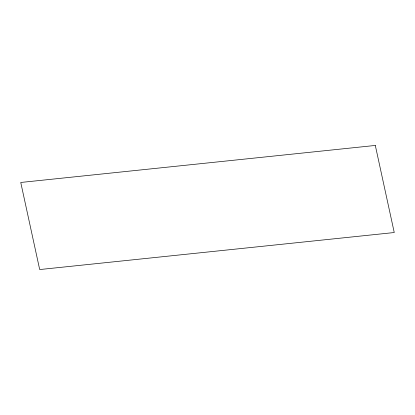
<?xml version="1.0" encoding="UTF-8"?>
<svg xmlns="http://www.w3.org/2000/svg" width="415" height="415" viewBox="0 0 415 415"><rect width="100%" height="100%" fill="white"/><g stroke="black" fill="none" stroke-linecap="round" stroke-linejoin="round"><path stroke-width="0.62" d="M375.31 145.447L20.75 182.465L39.69 269.553L394.25 232.535L375.31 145.447"/></g></svg>
